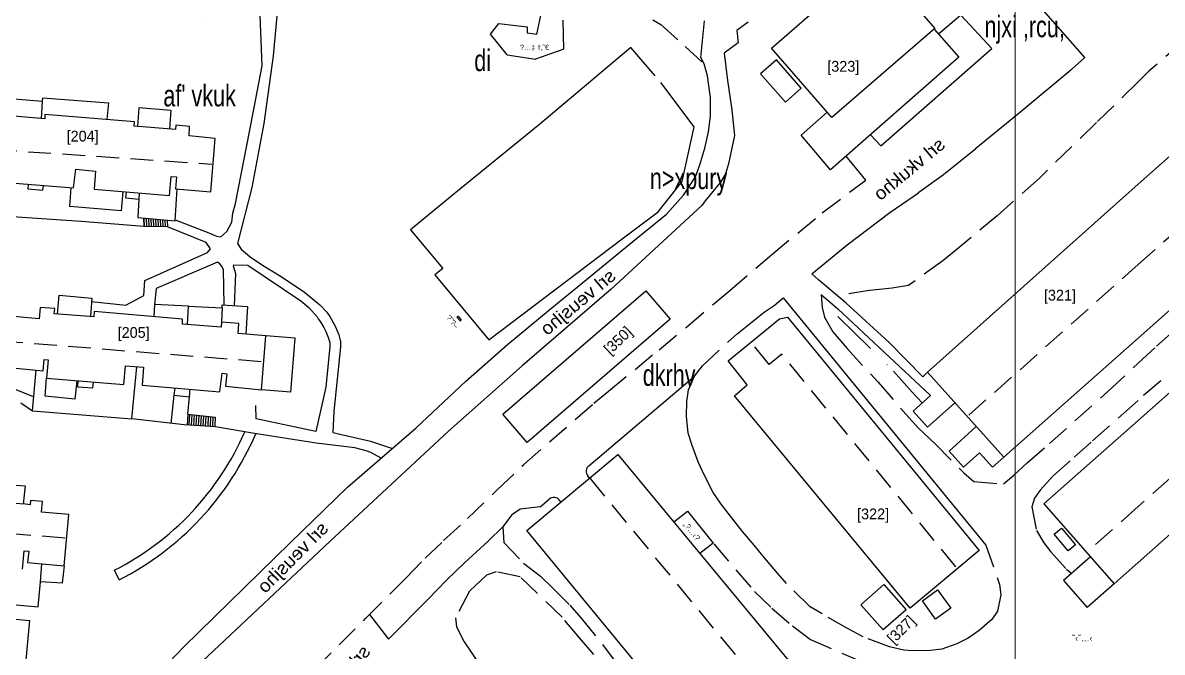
# Model space of a CAD drawing. Header units: millimetres. Extents: x 206768 to 208678, y 737854 to 739416.
# Drawn here: x 207694.6 to 207853.4, y 738177.6 to 738265.2 of the extents above; entities that cross this region are included whole.
import ezdxf
from ezdxf.enums import TextEntityAlignment as Align

# ---------------------------------------------------------------- set-up
doc = ezdxf.new("R2010")
doc.units = ezdxf.units.MM
doc.header["$LTSCALE"] = 0.5
doc.linetypes.add('DIVIDE', pattern=[31.75, 12.7, -6.35, 0, -6.35, 0, -6.35])
doc.linetypes.add('HIDDEN', pattern=[9.524999999999999, 6.35, -3.175])
doc.layers.get('0').update_dxf_attribs({"color": 2})
for name, color, linetype in [('1BATIM', 6, 'Continuous'), ('1MADREGOT', 60, 'Continuous'), ('F-MADREGOT', 61, 'Continuous'), ('H-AGRO', 6, 'Continuous'), ('H-HOUSE', 6, 'Continuous'), ('H-MIGDAL', 6, 'Continuous'), ('H-MIVNE', 6, 'Continuous'), ('H-ROOF', 6, 'HIDDEN'), ('H-SCHACHA', 6, 'Continuous'), ('MISPAR', 1, 'Continuous'), ('TEXT', 7, 'Continuous'), ('TR_ANOT_L', 7, 'Continuous'), ('W-CANAL', 7, 'DIVIDE')]:
    doc.layers.add(name, color=color, linetype=linetype)
for name, color, linetype, lineweight in [('1COVER', 7, 'Continuous', 25), ('1DIRT-ROAD', 30, 'HIDDEN', 25), ('1KAV-ASFLT', 7, 'Continuous', 25), ('1PRAT', 12, 'Continuous', 25), ('A-NOTE', 82, 'Continuous', 9), ('R-MER', 7, 'Continuous', 25), ('rehovot', 7, 'Continuous', 40)]:
    doc.layers.add(name, color=color, linetype=linetype, lineweight=lineweight)
doc.layers.add('help', color=2, linetype='Continuous', lineweight=9, plot=False)
doc.styles.add('NR1', font='narkism$.shx')
doc.styles.add('REHOV-BIG', font='gil1.shx', dxfattribs={"height": 1.8})
doc.styles.add('TRHEBTXT', font='hebtxt')

# ---------------------------------------------------------------- blocks, each defined once
blk = doc.blocks.new('ANOT200')
at = {"style": 'TRHEBTXT', "flags": 8}
blk.add_attdef('TEXT', text='', height=1.8, dxfattribs=at).set_placement((0, 0), align=Align.MIDDLE_CENTER)
blk = doc.blocks.new('ANOT0')
at = {"style": 'TRHEBTXT', "flags": 8}
blk.add_attdef('TEXT', text='', height=1.6, dxfattribs=at).set_placement((0, -1.155555555555556), align=Align.TOP_CENTER)
blk = doc.blocks.new('TR_LOT')
at = {"flags": 8}
blk.add_attdef('LOT', text='', height=3, dxfattribs=at).set_placement((0, 0), align=Align.MIDDLE_CENTER)

msp = doc.modelspace()

# ---------------------------------------------------------------- linework, layer by layer
at = {"layer": '1BATIM'}
for p, q in [((207732.5671991836, 738221.2610722453), (207728.4816437796, 738221.6049283792)), ((207731.935555404, 738213.7561438661), (207732.5671991836, 738221.2610722453)), ((207731.935555404, 738213.7561438661), (207727.85, 738214.1))]:
    msp.add_line(p, q, dxfattribs=at)
at = {"layer": '1COVER'}
for p, q in [((207842.5636058254, 738260.3656840269), (207835.7945763184, 738268.0675094923)), ((207812.0744313017, 738243.3007186865), (207809.3003327776, 738246.6132785951)), ((207805.8563146743, 738227.3800141269), (207808.17, 738225.37)), ((207704.1951583656, 738226.3712154167), (207708.9758175928, 738225.8878424744)), ((207799.31, 738225.83), (207800.5464487803, 738226.8718436012)), ((207800.5464487804, 738226.8718436013), (207828.7877059734, 738192.4511580827)), ((207808.17, 738225.37), (207821.0934958234, 738213.3055532051)), ((207695.9400740699, 738211.1746783563), (207696.4549708705, 738216.8355065279)), ((207820.64, 738216.53), (207819.9990833835, 738215.9011256582)), ((207773.4463999748, 738203.5088418198), (207788.21, 738215.98)), ((207715.66, 738213.32), (207715.2408564573, 738209.4130700378)), ((207717.6095531232, 738210.7181246419), (207717.8318205746, 738213.0975655017)), ((207821.0934958234, 738213.3055532051), (207818.6556581104, 738211.111292842)), ((207694.34, 738212.27), (207695.9400740699, 738211.1746783563)), ((207824.4532971592, 738212.2934017449), (207820.6626566153, 738208.8815042867)), ((207695.9400740699, 738211.1746783563), (207709.8, 738210.0400000002)), ((207818.6556581104, 738211.111292842), (207820.6626566153, 738208.8815042867)), ((207827.4567028407, 738208.9565982551), (207823.6660622967, 738205.5447007968)), ((207823.6660622967, 738205.5447007968), (207825.6730608015, 738203.3149122414)), ((207827.9028493568, 738205.3219107463), (207825.6730608015, 738203.3149122414)), ((207827.9028493568, 738205.3219107463), (207829.7091480113, 738203.3151010466)), ((207831.27, 738204.72), (207829.7091480113, 738203.3151010466)), ((207773.578408531, 738201.802913181), (207773.3277803071, 738202.0996117553)), ((207766.7, 738197.81), (207767.9461409391, 738198.8626443917)), ((207769.582265629, 738198.4754224458), (207769.3553710034, 738198.744024724)), ((207843.3824773074, 738190.8185029058), (207839.6239744017, 738187.5209802133)), ((207707.3515810111, 738188.9543271512), (207708.0316210117, 738187.6173359036)), ((207839.6239744017, 738187.5209802133), (207842.9214970943, 738183.7624773075)), ((207696.7402864669, 738183.8731700033), (207697.05, 738187.36)), ((207846.68, 738187.06), (207842.9214970943, 738183.7624773075)), ((207689.8464256484, 738184.4855090027), (207696.7402864669, 738183.8731700033)), ((207692.5790220918, 738182.2349152), (207695.5672571578, 738181.9694887693))]:
    msp.add_line(p, q, dxfattribs=at)
msp.add_lwpolyline([(207804.5236393933, 738230.2230625575), (207809.4842110579, 738234.2893339784), (207815.4115187062, 738238.759106959), (207819.3778483723, 738241.5306410221, 0.004724878094081045), (207819.4645697033, 738241.5924666581), (207822.8745697033, 738244.072466658, 0.01276380391769086), (207823.1028233285, 738244.2475480214), (207827.3828233285, 738247.7075480213, 0.001220195964423383), (207827.4041708353, 738247.7248918983), (207833.9441708353, 738253.0648918984, 0.002576469068526679), (207833.9889669287, 738253.101854879), (207840.6089669287, 738258.6218548788, 0.0086806974517425), (207840.7570429446, 738258.7497487225), (207842.5636058255, 738260.3656840267, 0.04082398854693077)], format="xyb", dxfattribs=at)
for points in [[(207735.7388004882, 738223.985998915), (207735.8036093283, 738223.9185448163), (207736.1205968038, 738223.4762367109), (207736.5243163686, 738222.7495414943), (207736.8259077546, 738222.1907103966), (207737.2084964351, 738221.2841415668), (207737.3647366017, 738220.6165699456), (207737.3778382945, 738220.1383581597), (207736.83, 738214.45)], [(207742.9103655555, 738182.7812834792), (207745.5475605542, 738179.3840261576), (207751.0000793986, 738184.8463516905), (207753.6861073851, 738187.6113805), (207756.1611893888, 738189.9801113238), (207759.5025017022, 738193.0605403936), (207761.5, 738194.9999999998)]]:
    msp.add_lwpolyline(points, dxfattribs=at)
for centre, radius, start, end in [((207689.5460430947, 738223.9608683656), 39.2746114971971, 296.959463374007, 336.379857416871), ((207689.5460430947, 738223.9608683656), 40.7746114971971, 296.959463374007, 336.8998466130034), ((207774.0917051731, 738202.7449169537), 1, 130.1885620475418, 220.1885620533177), ((207768.5914461374, 738198.0987195256), 1, 40.18856205331773, 130.1885620475418)]:
    msp.add_arc(centre, radius, start, end, dxfattribs=at)
at = {"layer": '1DIRT-ROAD'}
for p, q in [((207782.39, 738265.6), (207783.52, 738264.94)), ((207783.52, 738264.94), (207786.9, 738261.9)), ((207786.9, 738261.9), (207789.54, 738259.47))]:
    msp.add_line(p, q, dxfattribs=at)
for points in [[(207868.8, 738268.5), (207863.79, 738268.33), (207859.91, 738265.64), (207851.51, 738258.45), (207850, 738256.9750683059)], [(207850, 738256.9750683059), (207844.19, 738251.3), (207836.19, 738243.53), (207830.38, 738238.33), (207825.08, 738233.92), (207822.79, 738232.05), (207818.02, 738228.63), (207815.73, 738228.24), (207812.55, 738227.93), (207809.7, 738227.45)], [(207850, 738217.7800892858), (207852.54, 738220.15), (207859.62, 738226.4), (207866.36, 738232.24), (207874.39, 738239.02), (207880.15, 738243.61), (207883.2, 738245.92), (207886.25, 738247.63), (207888.32, 738248.12), (207892.79, 738248.19)], [(207735.3, 738175.22), (207742.4, 738182.27), (207747.96, 738187.84), (207750.68, 738190.64), (207753.24, 738193.09), (207756.57, 738196.16), (207760.7, 738200.17), (207764.39, 738203.69), (207774.17, 738212.22), (207776.22, 738213.91), (207783.25, 738219.67), (207787.08, 738222.83), (207790.9, 738226.07), (207793.1, 738227.93), (207798.9, 738232.9), (207806, 738238.72), (207812.0744313018, 738243.3007186865)], [(207887.48, 738242.45), (207880.07, 738238.44), (207872.48, 738232.49), (207864.79, 738225.82), (207856.76, 738218.48), (207850, 738212.6144289694)], [(207805.8563146743, 738227.3800141268), (207806, 738225.56), (207806.31, 738224.21), (207807.46, 738222.15), (207809.45, 738219.82), (207813.8, 738215.14), (207817.62, 738210.7), (207819.39, 738208.75), (207821.74, 738206.55), (207825.71, 738202.51), (207827.13, 738201.34), (207831.23, 738200.98), (207832.64, 738202.17), (207834.54, 738203.93), (207837.64, 738206.6), (207845.82, 738213.88), (207850, 738217.7800892858)], [(207828.7877059734, 738192.4511580827), (207830.69, 738186.97), (207830.85, 738185.53), (207830.42, 738183.28), (207829.62, 738182.1), (207827.86, 738180.56), (207826.33, 738179.52), (207824.73, 738178.73), (207822.66, 738177.99), (207821.01, 738177.78), (207818.56, 738177.74), (207817.38, 738177.82), (207815.36, 738178.31), (207811.67, 738179.7), (207809.58, 738180.79), (207805.97, 738182.89), (207804.32, 738183.89), (207800.99, 738187.11), (207799.75, 738188.55), (207797.73, 738190.99), (207796.51, 738192.45), (207794.9, 738194.38), (207793.52, 738196.07), (207791.91, 738198.14), (207790.81, 738199.78), (207789.54, 738202.23), (207788.72, 738204.07), (207787.85, 738206.34), (207787.33, 738208.05), (207787.07, 738210.41), (207787.1, 738212.46), (207787.35, 738214.08), (207788.21, 738215.98), (207789.32, 738217.42), (207793.33, 738221.18), (207794.15, 738221.86), (207795.99, 738223.36), (207796.95, 738224.14), (207797.9, 738224.92), (207799.31, 738225.83)], [(207850, 738212.6144289694), (207849.58, 738212.25), (207843.47, 738206.79), (207840.53, 738204.22), (207838.12, 738202.07), (207836.33, 738200.12), (207835.54, 738199.01), (207835.19, 738197.81), (207835.86, 738194.48), (207836.85, 738192.76), (207837.79, 738191.58), (207840, 738189.13), (207840.7276178791, 738188.4892618676)], [(207766.7, 738197.81), (207763.88, 738197.45), (207762.69, 738196.64), (207761.5, 738195), (207761.63, 738192.83), (207764.38, 738189.97), (207766.73, 738188.14), (207768.48, 738186.44), (207770.81, 738184.11), (207772.41, 738182.3), (207775.37, 738178.61), (207779.49, 738173.16), (207784.1, 738166.86), (207786.33, 738164.28), (207789.55, 738160.92), (207791.99, 738158.57), (207794.8, 738155.86), (207797.01, 738153.37), (207800.37, 738149.44), (207802.08, 738147.5), (207805.14, 738143.77), (207806.46, 738142.34), (207810.6235903228, 738139.0453328749)], [(207790.88, 738192.65), (207796.53, 738186.01), (207798.95, 738183.67), (207801.84, 738181.2), (207804.34, 738179.31), (207816.17, 738174.18), (207817.81, 738173.62), (207819.1, 738173.19), (207821.97, 738172.15), (207823.53, 738171.37), (207824.96, 738169.64), (207825.6, 738168.24), (207825.88, 738166.85), (207826.06, 738164.8), (207825.1703475292, 738161.3978125292)], [(207813.2, 738130.02), (207810.72, 738133.45), (207804.24, 738141.98), (207798.16, 738149.34), (207791.68, 738156.67), (207782.79, 738166.73), (207777.28, 738173.6), (207772.19, 738179.54), (207769.76, 738182.42), (207763.9, 738188.05), (207760.58, 738188.76), (207759.22, 738188.26), (207756.83, 738186.05), (207754.89, 738182.33), (207755.05, 738181.06), (207756.09, 738179.01), (207756.88, 738177.83), (207758.41, 738175.56), (207760.19, 738173.28)]]:
    msp.add_lwpolyline(points, dxfattribs=at)
at = {"layer": '1KAV-ASFLT'}
for p, q in [((207789.09, 738260.38), (207789.58, 738265.45)), ((207795.66, 738265.28), (207794.0757356974, 738264.1121708854)), ((207794.0757356974, 738264.1121708854), (207794.2776734901, 738262.3975354449)), ((207794.2776734901, 738262.3975354449), (207792.332068394, 738260.9633465454)), ((207779.33, 738261.75), (207766.63, 738251.06)), ((207782.73, 738257.82), (207779.33, 738261.75)), ((207792.332068394, 738260.9633465454), (207792.78, 738257.16)), ((207789.54, 738259.47), (207789.09, 738260.38)), ((207790.01, 738257.8), (207789.54, 738259.47)), ((207790.3, 738255.75), (207790.01, 738257.8)), ((207788.13, 738250.71), (207783.51, 738256.89)), ((207790.41, 738254.82), (207790.3, 738255.75)), ((207792.78, 738257.16), (207793.41, 738253.06)), ((207790.43, 738252.17), (207790.41, 738254.82)), ((207793.41, 738253.06), (207793.77, 738249.48)), ((207766.63, 738251.06), (207754.45, 738241.13)), ((207790.15, 738249.99), (207790.43, 738252.17)), ((207786.46, 738243.1), (207788.13, 738250.71)), ((207789.63, 738247.74), (207790.15, 738249.99)), ((207793.77, 738249.48), (207792.93, 738245.53)), ((207788.92, 738245.43), (207789.63, 738247.74)), ((207788.33, 738243.72), (207788.92, 738245.43)), ((207792.93, 738245.53), (207792.53, 738244.17)), ((207783.14, 738238.88), (207786.46, 738243.1)), ((207786.68, 738241.17), (207788.33, 738243.72)), ((207792.53, 738244.17), (207791.82, 738242.98)), ((207791.82, 738242.98), (207789.69, 738240.42)), ((207754.45, 738241.13), (207748.62, 738236.34)), ((207784.28, 738238.56), (207786.68, 738241.17)), ((207789.69, 738240.42), (207789.22, 738239.74)), ((207789.22, 738239.74), (207776.59, 738228.09)), ((207778.12, 738235.1), (207783.14, 738238.88)), ((207779.61, 738234.72), (207784.28, 738238.56)), ((207748.62, 738236.34), (207753.15, 738230.99)), ((207759.53, 738221.05), (207778.12, 738235.1)), ((207776.76, 738232.4), (207779.61, 738234.72)), ((207771.86, 738228.39), (207776.76, 738232.4)), ((207753.15, 738230.99), (207752.03, 738230.08)), ((207752.03, 738230.08), (207759.53, 738221.05)), ((207776.59, 738228.09), (207764.17, 738217.44)), ((207768.08, 738225.3), (207771.86, 738228.39)), ((207762.12, 738220.41), (207768.08, 738225.3)), ((207756.28, 738215.23), (207762.12, 738220.41)), ((207764.17, 738217.44), (207753.9, 738208.32)), ((207696.1171211016, 738213.1211515594), (207692.07, 738214.74)), ((207749.4, 738208.79), (207756.28, 738215.23)), ((207753.9, 738208.32), (207737.44, 738193)), ((207739.86, 738200.51), (207749.4, 738208.79)), ((207731.86, 738192.78), (207739.86, 738200.51)), ((207717.04, 738178.29), (207731.86, 738192.78)), ((207737.44, 738193), (207719.62, 738176.32)), ((207694.7843320039, 738173.1551276881), (207695.5672571578, 738181.9694887693)), ((207712.54, 738173.62), (207717.04, 738178.29))]:
    msp.add_line(p, q, dxfattribs=at)
at = {"layer": '1MADREGOT'}
for p, q in [((207717.6095531232, 738210.7181246418), (207717.5214964204, 738209.1753712088)), ((207717.8177362318, 738210.694250432), (207717.7303617591, 738209.1634496709)), ((207718.1461238471, 738210.6565913018), (207718.0598255229, 738209.1446446616)), ((207718.4745114623, 738210.6189321716), (207718.3892892866, 738209.1258396523)), ((207718.8028990777, 738210.5812730414), (207718.7187530503, 738209.107034643)), ((207719.1312866929, 738210.5436139113), (207719.0482168141, 738209.0882296336)), ((207719.4596743082, 738210.505954781), (207719.3776805778, 738209.0694246243)), ((207719.7880619235, 738210.4682956509), (207719.7071443416, 738209.050619615)), ((207720.1164495389, 738210.4306365206), (207720.0366081053, 738209.0318146057)), ((207720.4448371541, 738210.3929773904), (207720.3660718691, 738209.0130095964)), ((207720.7732247694, 738210.3553182603), (207720.6955356328, 738208.9942045871)), ((207721.1016123847, 738210.3176591301), (207721.0249993966, 738208.9753995778)), ((207721.43, 738210.28), (207721.3544631603, 738208.9565945684))]:
    msp.add_line(p, q, dxfattribs=at)
at = {"layer": '1PRAT'}
for p, q in [((207766.2317731771, 738263.5961940855), (207766.779418333, 738266.1892609083)), ((207769.9973892216, 738261.5371721409), (207769.8757751044, 738265.5353229643)), ((207759.76, 738263.61), (207760.94, 738265.09)), ((207760.94, 738265.09), (207764.87, 738264.61)), ((207764.87, 738264.61), (207764.8885996222, 738263.8102162455)), ((207764.8885996222, 738263.8102162455), (207766.2317731771, 738263.5961940855)), ((207762.096531522, 738260.7410942074), (207759.76, 738263.61)), ((207762.096531522, 738260.7410942074), (207766.0466995526, 738260.1116718292)), ((207769.9973892216, 738261.5371721409), (207766.0466995526, 738260.1116718294)), ((207755.0860066305, 738224.2093931356), (207755.2457309645, 738224.3301100207)), ((207755.0860066305, 738224.2093931356), (207755.5337270387, 738223.6703377641)), ((207755.2457309645, 738224.3301100207), (207755.6934513727, 738223.7910546492)), ((207755.5337270387, 738223.6703377641), (207755.6934513727, 738223.791054649))]:
    msp.add_line(p, q, dxfattribs=at)
at = {"layer": 'F-MADREGOT'}
for p, q in [((207709.8, 738210.0400000002), (207710.4904065257, 738217.3030766506)), ((207717.09, 738209.2), (207709.8, 738210.04)), ((207721.47, 738208.95), (207717.09, 738209.2))]:
    msp.add_line(p, q, dxfattribs=at)
for points in [[(207711.4515136093, 738237.9991036537), (207711.5086697571, 738236.8396503688)], [(207714.714771838, 738237.7174855734), (207714.76, 738236.8), (207711.48, 738236.84)], [(207711.7778394321, 738237.9709418454), (207711.8338027814, 738236.8356853318)], [(207712.104165255, 738237.9427800375), (207712.1589358058, 738236.831720295)], [(207712.4304910779, 738237.9146182296), (207712.48406883, 738236.8277552581)], [(207712.7568169007, 738237.8864564215), (207712.8092018543, 738236.8237902212)], [(207713.0831427236, 738237.8582946134), (207713.1343348786, 738236.8198251844)], [(207713.4094685465, 738237.8301328054), (207713.4594679028, 738236.8158601475)], [(207713.7357943693, 738237.8019709974), (207713.7846009271, 738236.8118951106)], [(207714.0621201922, 738237.7738091893), (207714.1097339515, 738236.8079300737)], [(207714.3884460151, 738237.7456473812), (207714.4348669758, 738236.8039650369)], [(207714.714771838, 738237.7174855734), (207714.76, 738236.8)], [(207717.6095531232, 738210.7181246418), (207721.43, 738210.28)]]:
    msp.add_lwpolyline(points, dxfattribs=at)
at = {"layer": 'H-AGRO'}
for p, q in [((207798.9338268931, 738261.6801734988), (207813.2514034689, 738274.0997816817)), ((207813.2514034689, 738274.0997816817), (207821.6611478098, 738264.40505345)), ((207821.6611478098, 738264.40505345), (207807.343817726, 738251.985157267)), ((207821.5676395062, 738264.3239375288), (207825, 738260.39)), ((207872.47, 738262.73), (207850, 738242.7007891183)), ((207807.343817726, 738251.985157267), (207798.9338268931, 738261.6801734988)), ((207825, 738260.39), (207807.12, 738244.7)), ((207803.05, 738249.56), (207806.6945531947, 738252.7336277819)), ((207807.12, 738244.7), (207803.05, 738249.56)), ((207887.84, 738243.3), (207850, 738209.8335792779)), ((207850, 738242.7007891183), (207820.64, 738216.53)), ((207850, 738190.0233274197), (207897.41, 738232.34)), ((207761.4833502048, 738210.6945945718), (207781.3954033295, 738227.8732880835)), ((207781.3954033295, 738227.8732880835), (207784.8091608877, 738223.9161960646)), ((207792.86, 738218.11), (207800.04, 738223.99)), ((207800.04, 738223.99), (207801.17, 738224.22)), ((207801.17, 738224.22), (207827.86, 738191.69)), ((207784.8091608877, 738223.9161960646), (207764.8970942078, 738206.737838278)), ((207831.27, 738204.72), (207850, 738221.2970433944)), ((207795.51, 738214.77), (207792.86, 738218.11)), ((207820.64, 738216.53), (207831.27, 738204.72)), ((207793.78, 738213.27), (207795.51, 738214.77)), ((207818.22, 738183.69), (207793.78, 738213.27)), ((207764.8970942078, 738206.737838278), (207761.4833502048, 738210.6945945718)), ((207764.82, 738194.51), (207777.49, 738205.06)), ((207777.49, 738205.06), (207823.85, 738149.24)), ((207836.88, 738198.23), (207846.68, 738187.06)), ((207811.14, 738138.42), (207764.82, 738194.51)), ((207827.86, 738191.69), (207818.22, 738183.69)), ((207846.68, 738187.06), (207850, 738190.0233274197))]:
    msp.add_line(p, q, dxfattribs=at)
for points in [[(207850, 738221.2970433944), (207883.12, 738250.61)], [(207850, 738209.8335792779), (207836.88, 738198.23)], [(207817.6601827614, 738183.432639111), (207814.4714337045, 738180.6412982038), (207811.3848108455, 738184.167297881), (207814.5735032469, 738186.9587018377), (207817.6601827614, 738183.432639111)]]:
    msp.add_lwpolyline(points, dxfattribs=at)
at = {"layer": 'H-HOUSE'}
for p, q in [((207697.3604413531, 738254.2436151536), (207692.82, 738254.59)), ((207697.2197942862, 738251.873555727), (207697.3604413531, 738254.2436151536)), ((207710.79, 738253.33), (207710.6073564469, 738250.7628433915)), ((207715.269604899, 738252.9821369789), (207710.79, 738253.33)), ((207715.0776642637, 738250.4086835005), (207715.269604899, 738252.9821369789)), ((207697.6612587359, 738251.8382994789), (207692.2596202861, 738252.2696853018)), ((207697.69, 738252.41), (207697.6612587359, 738251.8382994789)), ((207710.19, 738251.39), (207697.69, 738252.41)), ((207710.12, 738250.8), (207710.19, 738251.39)), ((207715.878612124, 738250.345463384), (207710.12, 738250.8)), ((207715.93, 738250.93), (207715.878612124, 738250.345463384)), ((207717.8473941549, 738250.7313039358), (207715.93, 738250.93)), ((207717.7854944346, 738249.4547062047), (207717.8473941549, 738250.7313039358)), ((207721.39, 738249.09), (207717.7854944346, 738249.4547062047)), ((207720.79, 738241.64), (207721.39, 738249.09)), ((207701.69, 738242.19), (207701.9895039481, 738244.8146435465)), ((207701.9895039481, 738244.8146435465), (207704.72, 738244.53)), ((207691.12, 738243.06), (207701.69, 738242.19)), ((207704.72, 738244.53), (207704.53, 738242.02)), ((207715.04, 738241.16), (207715.2719067373, 738243.8022504933)), ((207715.2719067373, 738243.8022504933), (207716.0192741743, 738243.7658152332)), ((207716.0192741743, 738243.7658152332), (207715.86, 738242.09)), ((207695.3543425486, 738242.7114779548), (207695.2897799588, 738242.0740182169)), ((207695.2897799588, 738242.0740182169), (207697.41, 738241.88)), ((207697.41, 738241.88), (207697.4881615518, 738242.535846684)), ((207704.53, 738242.02), (207715.04, 738241.16)), ((207709.0290743454, 738241.6518550011), (207708.93, 738240.81)), ((207710.7955003019, 738241.507313962), (207710.63, 738238.07)), ((207715.8234008881, 738237.6218112616), (207716.1140955949, 738242.0668066901)), ((207715.86, 738242.09), (207720.79, 738241.64)), ((207708.93, 738240.81), (207710.7539187692, 738240.6436975125)), ((207710.63, 738238.07), (207715.8234008881, 738237.6218112616)), ((207699.4514300722, 738224.6275302345), (207699.6680737124, 738227.2499917758)), ((207699.6680737124, 738227.2499917758), (207704.23, 738226.87)), ((207704.23, 738226.87), (207704.0495766613, 738224.2871022281)), ((207712.97, 738225.98), (207712.8433850663, 738224.26802408)), ((207717.68, 738225.72), (207712.97, 738225.98)), ((207717.5555053501, 738223.1918009561), (207717.68, 738225.72)), ((207717.68, 738225.72), (207722.38, 738225.48)), ((207696.8994752144, 738223.9605743975), (207692.85, 738224.32)), ((207697.01, 738225.55), (207696.8994752144, 738223.9605743975)), ((207699.05, 738225.39), (207697.01, 738225.55)), ((207698.9986794037, 738224.6610500462), (207699.05, 738225.39)), ((207704.499349514, 738224.2538028819), (207698.9986794037, 738224.6610500462)), ((207704.54, 738225.01), (207704.499349514, 738224.2538028819)), ((207716.85, 738223.91), (207704.54, 738225.01)), ((207722.38, 738225.48), (207722.2933224945, 738223.51505466)), ((207716.84, 738223.25), (207716.85, 738223.91)), ((207722.2478184396, 738222.8101292686), (207716.84, 738223.25)), ((207722.2933224945, 738223.51505466), (207722.2478184396, 738222.8101292686)), ((207724.72, 738223.32), (207722.2933224945, 738223.51505466)), ((207724.59, 738221.94), (207724.72, 738223.32)), ((207728.4816437796, 738221.6049283792), (207724.59, 738221.94)), ((207727.85, 738214.1), (207728.4816437796, 738221.6049283792)), ((207697.4506339545, 738216.7424407791), (207697.5950052529, 738218.3296736232)), ((207697.5950052529, 738218.3296736232), (207698.1435990874, 738218.2719561522)), ((207698.1435990874, 738218.2719561522), (207697.92, 738215.69)), ((207692.2065004348, 738217.2326158391), (207697.4506339545, 738216.7424407791)), ((207708.6824079193, 738214.808907894), (207708.9364519479, 738217.4434618802)), ((207708.9364519479, 738217.4434618802), (207711.41, 738217.22)), ((207711.41, 738217.22), (207711.24, 738214.75)), ((207722.07, 738213.81), (207722.3599640017, 738216.4212219768)), ((207722.3599640017, 738216.4212219768), (207723.04923304, 738216.3152367575)), ((207723.04923304, 738216.3152367575), (207722.87, 738214.59)), ((207697.7129580242, 738213.183933575), (207697.92, 738215.69)), ((207697.92, 738215.69), (207708.6824079193, 738214.808907894)), ((207702.1174589444, 738215.3463642664), (207701.87, 738212.79)), ((207702.2935661298, 738215.3319468003), (207702.2368857989, 738214.5242296142)), ((207702.2368857989, 738214.5242296142), (207704.38, 738214.34)), ((207704.38, 738214.34), (207704.4599860242, 738215.1545872836)), ((207711.24, 738214.75), (207722.07, 738213.81)), ((207722.87, 738214.59), (207727.85, 738214.1)), ((207701.87, 738212.79), (207697.7129580242, 738213.183933575)), ((207715.7712202355, 738214.356708493), (207715.66, 738213.32)), ((207715.66, 738213.32), (207717.8318205746, 738213.0975655017)), ((207717.8318205746, 738213.0975655017), (207717.9319207553, 738214.1691684662)), ((207690.26, 738201.03), (207694.94, 738200.7)), ((207694.94, 738200.7), (207694.6610122843, 738198.1676499655)), ((207695.6852321147, 738198.6942305196), (207695.6314860602, 738198.0888009237)), ((207697.3426675952, 738198.5470776019), (207695.6852321147, 738198.6942305196)), ((207694.9588006386, 738198.1485107278), (207689.3834501891, 738198.5068456194)), ((207695.6314860602, 738198.0888009237), (207694.9588006386, 738198.1485107278)), ((207697.2102916246, 738197.056249357), (207697.3426675952, 738198.5470776019)), ((207701.0135930412, 738196.7185022918), (207697.2102916246, 738197.056249357)), ((207700.3790263295, 738189.5735857638), (207701.0135930412, 738196.7185022918)), ((207694.5716311291, 738189.0991001178), (207694.8016510755, 738191.6878391625)), ((207694.8016510755, 738191.6878391625), (207695.4228631446, 738191.632648216)), ((207695.4228631446, 738191.632648216), (207695.2801813816, 738190.0264846104)), ((207695.2801813816, 738190.0264846104), (207700.3790263295, 738189.5735857638))]:
    msp.add_line(p, q, dxfattribs=at)
at = {"layer": 'H-MIGDAL'}
for points in [[(207838.2860979919, 738193.9746423892), (207839.3152379408, 738194.839669822), (207841.268916493, 738192.5153876675), (207840.2397937461, 738191.650339569), (207838.2860979919, 738193.9746423892)], [(207823.8947433952, 738183.6972524279), (207821.7907848988, 738182.172258169), (207819.9602460956, 738184.6977080817), (207822.064174891, 738186.2227449989), (207823.8947433952, 738183.6972524279)]]:
    msp.add_lwpolyline(points, dxfattribs=at)
at = {"layer": 'H-MIVNE'}
for p, q in [((207799.5947951202, 738260.0344515739), (207797.3880414772, 738258.09926657)), ((207803.0619385508, 738256.0806767526), (207799.5947951202, 738260.0344515739)), ((207797.3880414772, 738258.09926657), (207800.8551459019, 738254.145535619)), ((207800.8551459019, 738254.145535619), (207803.0619385508, 738256.0806767526))]:
    msp.add_line(p, q, dxfattribs=at)
at = {"layer": 'H-ROOF'}
for points in [[(207850, 738231.5263638129), (207877.94, 738256.38)], [(207685.86, 738247.89), (207720.93, 738245.51)], [(207893.55, 738236.59), (207850, 738197.8213515655)], [(207826.43, 738210.56), (207850, 738231.5263638129)], [(207727.83, 738217.99), (207693.1, 738220.73)], [(207824.6, 738189.43), (207800.35, 738219.07), (207798.6, 738217.61), (207796.19, 738220.56)], [(207773.64, 738201.73), (207819.74, 738145.85)], [(207850, 738197.8213515655), (207843.09, 738191.67)], [(207700.49, 738193.42), (207665.62, 738196.34)]]:
    msp.add_lwpolyline(points, dxfattribs=at)
at = {"layer": 'H-SCHACHA'}
for p, q in [((207825.32, 738266.25), (207822.173378026, 738263.6296813455)), ((207829.61, 738261.62), (207825.3199999999, 738266.25)), ((207814.13, 738248.08), (207829.61, 738261.62)), ((207812.6979104975, 738249.5947100507), (207814.13, 738248.08)), ((207697.05, 738187.36), (207697.271139328, 738189.8496401354)), ((207700.3790263295, 738189.5735857638), (207700.08, 738187.15)), ((207700.08, 738187.15), (207697.05, 738187.36))]:
    msp.add_line(p, q, dxfattribs=at)
for points in [[(207697.35, 738254.244411712), (207697.3857418444, 738254.7300246785), (207706.5443486995, 738254.0326829886), (207706.3298148518, 738251.7049911082)], [(207708.5458039328, 738241.6913994879), (207708.29, 738239.03), (207701.14, 738239.59), (207701.3337529865, 738242.2193221287)], [(207722.38, 738225.48), (207722.4, 738225.93), (207725.9, 738225.7), (207725.6701335346, 738221.8470001996)], [(207785.2836347736, 738195.6760333676), (207787.2, 738197.2), (207790.79, 738192.71), (207788.9178444099, 738191.3002442846)]]:
    msp.add_lwpolyline(points, dxfattribs=at)
at = {"layer": 'help', "elevation": 8.36}
for points in [[(207634.4062545967, 738308.2145111072), (207832.8562545967, 738308.2145111072), (207832.8562545967, 738027.5495111073), (207634.4062545967, 738027.5495111073)], [(207832.8562545967, 738308.2145111072), (208031.3062545967, 738308.2145111072), (208031.3062545967, 738027.5495111073), (207832.8562545967, 738027.5495111073)]]:
    msp.add_lwpolyline(points, close=True, dxfattribs=at)
at = {"layer": 'R-MER'}
for points in [[(207730.39, 738276.11), (207730.23, 738268.73), (207729.5, 738260.6), (207728.18, 738251.16), (207726.51, 738242.25), (207724.52, 738234.44), (207725.04, 738233.67), (207726.29, 738232.6), (207727.98, 738231.45), (207730.6, 738229.88), (207733.86, 738227.66), (207735.98, 738225.9), (207736.96, 738224.88), (207737.39, 738224.28), (207737.84, 738223.47), (207738.18, 738222.84), (207738.64, 738221.75), (207738.86, 738220.81), (207738.88, 738220.08), (207737.93, 738211.07), (207737.81, 738208.16), (207743.07, 738206.93), (207746.1048665633, 738205.9300728663)], [(207715.8332815102, 738237.7728952665), (207720.29, 738236.03), (207721.61, 738235.49), (207722.2, 738235.38), (207723.02, 738236.12), (207723.71, 738237.41), (207723.89, 738238.67), (207724.22, 738240.03), (207726.17, 738250.03), (207727.95, 738259.21), (207727.69, 738266.25), (207726.34, 738266.67), (207724.75, 738266.75), (207722.86, 738266.43), (207719.54, 738266.15), (207714.12, 738266.46), (207707.74, 738267.61), (207698.05, 738269.04), (207690.05, 738269.41), (207679.9251001417, 738270.0592921753)], [(207711.3998336884, 738238.003563613), (207711.46, 738236.84), (207702.72, 738237.53), (207688.34, 738238.51), (207682.59, 738238.37), (207683.6, 738237.16), (207686.19, 738235.25), (207686.55, 738234.87), (207686.9, 738234.08)], [(207720.35, 738233.19), (207720.36, 738233.19), (207720.76, 738233.7), (207720.15, 738234.58), (207714.76, 738236.8)], [(207708.9758175928, 738225.8878424744), (207711.49, 738227.23), (207711.6, 738229.3), (207720.35, 738233.19)], [(207722.643334558, 738225.9140094435), (207722.55, 738230.84), (207722.31, 738231.36), (207722.07, 738231.65), (207721.72, 738231.85), (207713.2, 738228.21), (207712.97, 738225.98)], [(207723.98, 738231.2), (207724.02, 738231.5), (207725.98, 738231.43), (207733.35, 738226.49), (207734.48, 738225.53), (207735.62, 738224.25), (207735.7388004882, 738223.9859989152)], [(207723.98, 738231.2), (207724.22, 738230.28), (207724.0673910923, 738225.8204285854)], [(207819.9990833835, 738215.9011256582), (207815.31, 738220.68), (207809.34, 738226.15), (207805.48, 738229.4), (207804.5236393934, 738230.2230625576)], [(207736.83, 738214.45), (207735.43, 738208.29), (207727.12, 738210.06), (207727.09, 738211.89)], [(207744.5251441555, 738204.5589930408), (207743.1, 738205.38), (207742.44, 738205.59), (207740.85, 738206.03), (207735.49, 738206.66), (207726.62, 738208.03), (207721.47, 738208.95)]]:
    msp.add_lwpolyline(points, dxfattribs=at)
at = {"layer": 'W-CANAL'}
msp.add_lwpolyline([(207808.16, 738224.28), (207815.94, 738216.67), (207818.5, 738213.78), (207819.929098169, 738212.257496722)], dxfattribs=at)

# ---------------------------------------------------------------- block references
at = {"layer": 'MISPAR', "xscale": 0.5, "yscale": 0.5, "zscale": 0.5}
for p, values in [((207808.9196848892, 738259.1316462221), {'LOT': '[323]'}), ((207702.9437500003, 738249.4125), {'LOT': '[204]'}), ((207710.0538502241, 738222.0700380933), {'LOT': '[205]'}), ((207813.0756716486, 738196.8044506162), {'LOT': '[322]'})]:
    msp.add_blockref('TR_LOT', p, dxfattribs=at).add_auto_attribs(values)
at = {"layer": 'MISPAR'}
ref = msp.add_blockref('TR_LOT', (207838.9779993833, 738225.3170011393), dxfattribs=dict(at, xscale=0.5, yscale=0.5, zscale=0.5))
ref.add_attrib('LOT', '[321]', dxfattribs={"layer": '0', "height": 1.5, "flags": 8}).set_placement((207839.108054216, 738227.2646878802), align=Align.MIDDLE_CENTER)
ref = msp.add_blockref('TR_LOT', (207779.6225104028, 738219.7428097305), dxfattribs=dict(at, xscale=0.5, yscale=0.5, zscale=0.5))
ref.add_attrib('LOT', '[350]', dxfattribs={"layer": '0', "height": 1.5, "rotation": 43.86910937423028, "flags": 8}).set_placement((207777.5204019741, 738220.9773337473), align=Align.MIDDLE_CENTER)
ref = msp.add_blockref('TR_LOT', (207817.8593189341, 738179.4604987933), dxfattribs=dict(at, xscale=0.5, yscale=0.5, zscale=0.5))
ref.add_attrib('LOT', '[327]', dxfattribs={"layer": '0', "height": 1.5, "rotation": 45.11216217658137, "flags": 8}).set_placement((207816.978126775, 738180.7173093896), align=Align.MIDDLE_CENTER)
at = {"layer": 'TEXT'}
ref = msp.add_blockref('ANOT0', (207789.242402815, 738194.6455741953), dxfattribs=dict(at, xscale=0.4999999999604222, yscale=0.5, zscale=0.5, rotation=308.6442429824038))
ref.add_attrib('TEXT', '„\x8c…‹\x8e', dxfattribs={"layer": '0', "height": 0.8000000000000002, "rotation": 308.6442429782384, "style": 'TRHEBTXT', "flags": 8}).set_placement((207788.1166042593, 738194.6474158029), align=Align.TOP_CENTER)
ref = msp.add_blockref('ANOT200', (207858.0866838263, 738179.6984259619), dxfattribs=dict(at, xscale=0.5, yscale=0.5, zscale=0.5))
ref.add_attrib('TEXT', '˜‹˜…‹', dxfattribs={"layer": '0', "height": 0.8999999999999999, "style": 'TRHEBTXT', "flags": 8}).set_placement((207842.2237038306, 738179.5107721752), align=Align.MIDDLE_CENTER)
at = {"layer": 'TR_ANOT_L'}
ref = msp.add_blockref('ANOT0', (207764.1687910093, 738257.7578908239), dxfattribs=dict(at, xscale=0.4500000000116415, yscale=0.4499999999534339, zscale=0.45))
ref.add_attrib('TEXT', '\x8c…‡ †‚˜€', dxfattribs={"layer": '0', "height": 0.7200000000000002, "style": 'TRHEBTXT', "flags": 8}).set_placement((207765.8966570804, 738262.1261257787), align=Align.TOP_CENTER)
at = {"layer": 'TR_ANOT_L', "xscale": 0.4499999999630434, "yscale": 0.4499999999534339, "zscale": 0.45, "rotation": 309.711828078801}
msp.add_blockref('ANOT0', (207755.1429263734, 738224.140861765), dxfattribs=at).add_auto_attribs({'TEXT': '\x9a˜\x90–'})

# ---------------------------------------------------------------- texts
at = {"layer": 'A-NOTE', "style": 'NR1', "width": 0.75}
for s, p in [('njxi ,rcu,', (207828.5894605983, 738263.1813827696)), ('di', (207757.5039444545, 738258.4608485437)), ("af' vkuk", (207714.1846377935, 738253.5541515618)), ('n>xpury', (207781.9686257909, 738242.0318724936)), ('dkrhv', (207780.9779643998, 738214.6385448492, 14))]:
    msp.add_text(s, height=3, dxfattribs=at).set_placement(p)
at = {"layer": 'rehovot', "ltscale": 2, "style": 'REHOV-BIG', "text_generation_flag": 2, "width": 1.1}
for s, rotation, p in [('srl vkukho', 2199.666161970525, (207823.2551971766, 738247.9458435391)), ('srl veusjho', 2199.787409821179, (207777.3756802096, 738229.6567631976)), ('srl veusjho', 1485.147901616769, (207737.2967912674, 738194.6112586615)), ('srl vkukho', 2209.226258451481, (207743.1585589536, 738177.5336278524))]:
    msp.add_text(s, height=1.8, rotation=rotation, dxfattribs=at).set_placement(p)

doc.saveas('drawing.dxf')
